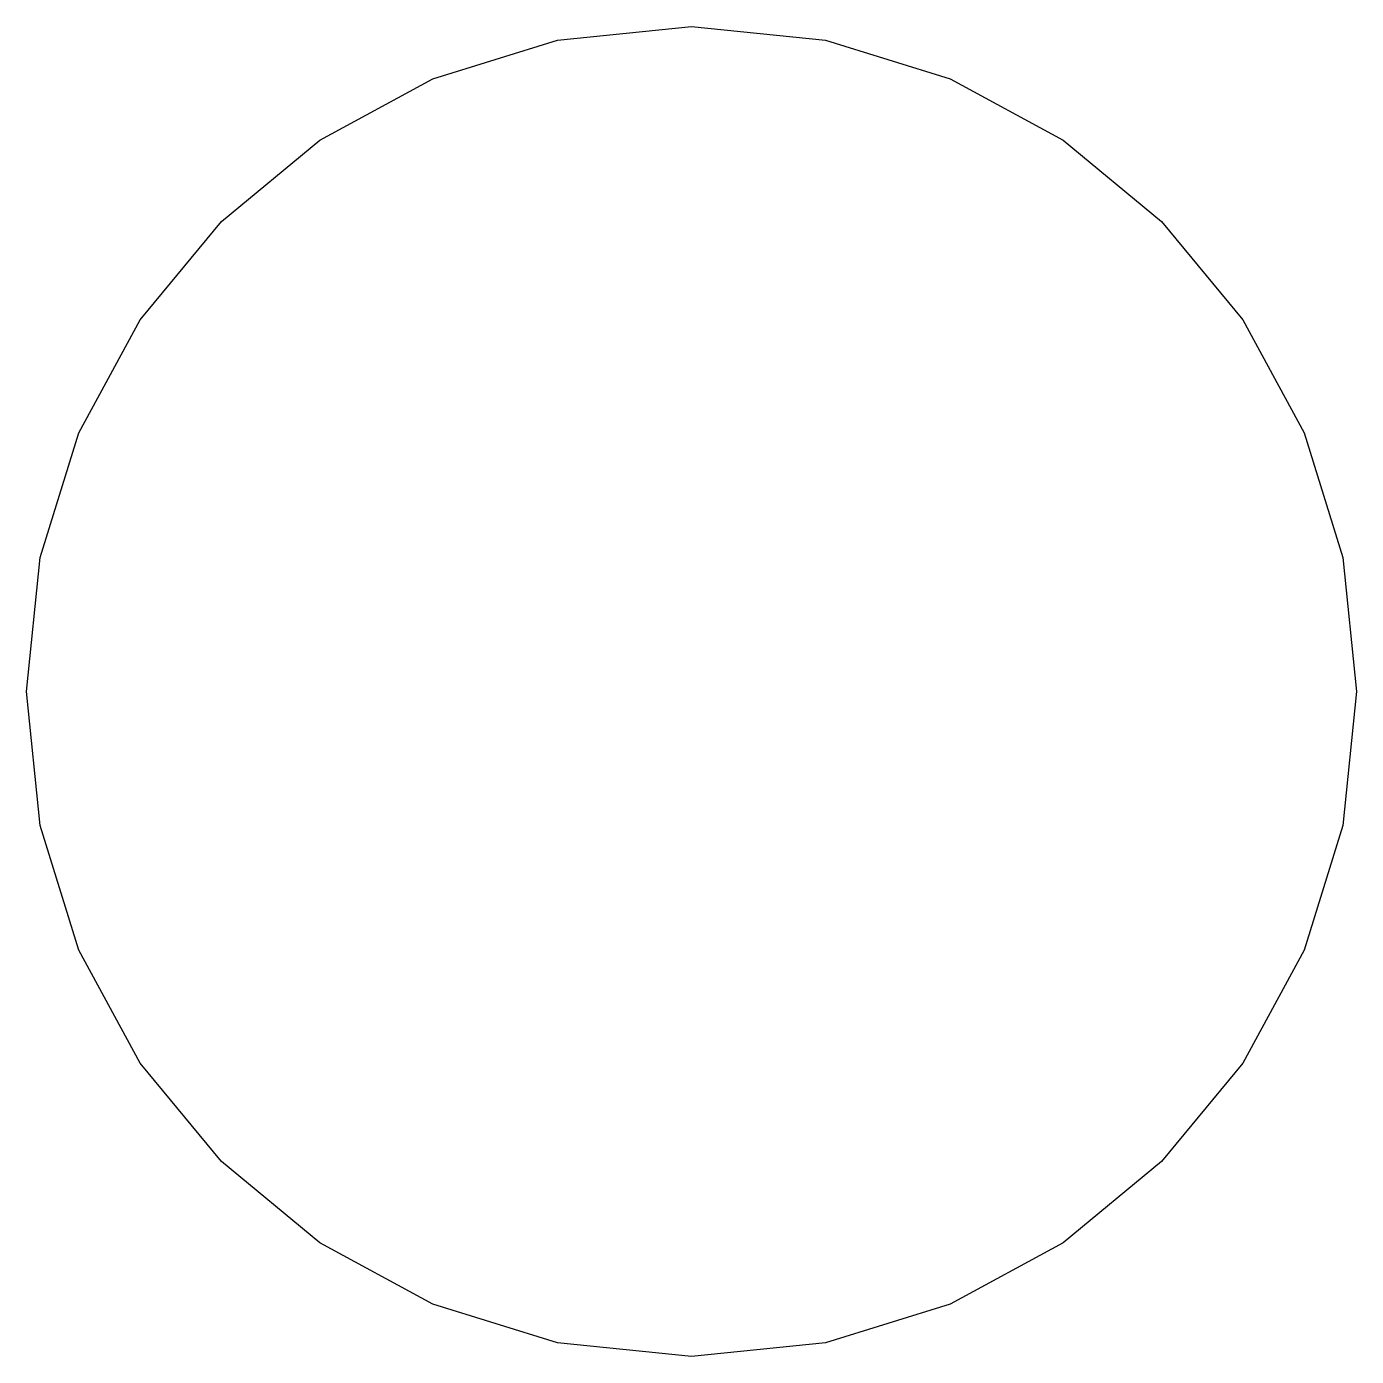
# Model space of a CAD drawing. Extents: x 94.92 to 101.82, y 147.34 to 154.24.
import ezdxf

# ---------------------------------------------------------------- set-up
doc = ezdxf.new("R2010")
doc.units = 0
doc.layers.add('Layer_1', color=7, linetype='CONTINUOUS')

msp = doc.modelspace()

# ---------------------------------------------------------------- linework, layer by layer
at = {"layer": 'Layer_1', "color": 7}
msp.add_lwpolyline([(101.824607, 150.787305), (101.754514, 150.092008), (101.55349, 149.444409), (101.2354, 148.858378), (100.814124, 148.347787), (100.303533, 147.926511), (99.717502, 147.608421), (99.069903, 147.407397), (98.374606, 147.337304), (97.67931, 147.407397), (97.031711, 147.608421), (96.44568, 147.926511), (95.935089, 148.347787), (95.513813, 148.858378), (95.195723, 149.444409), (94.994699, 150.092008), (94.924606, 150.787305), (94.994699, 151.482601), (95.195723, 152.1302), (95.513813, 152.716231), (95.935089, 153.226822), (96.44568, 153.648098), (97.031711, 153.966188), (97.67931, 154.167212), (98.374606, 154.237305), (99.069903, 154.167212), (99.717502, 153.966188), (100.303533, 153.648098), (100.814124, 153.226822), (101.2354, 152.716231), (101.55349, 152.1302), (101.754514, 151.482601), (101.824607, 150.787305)], close=True, dxfattribs=at)

doc.saveas('drawing.dxf')
